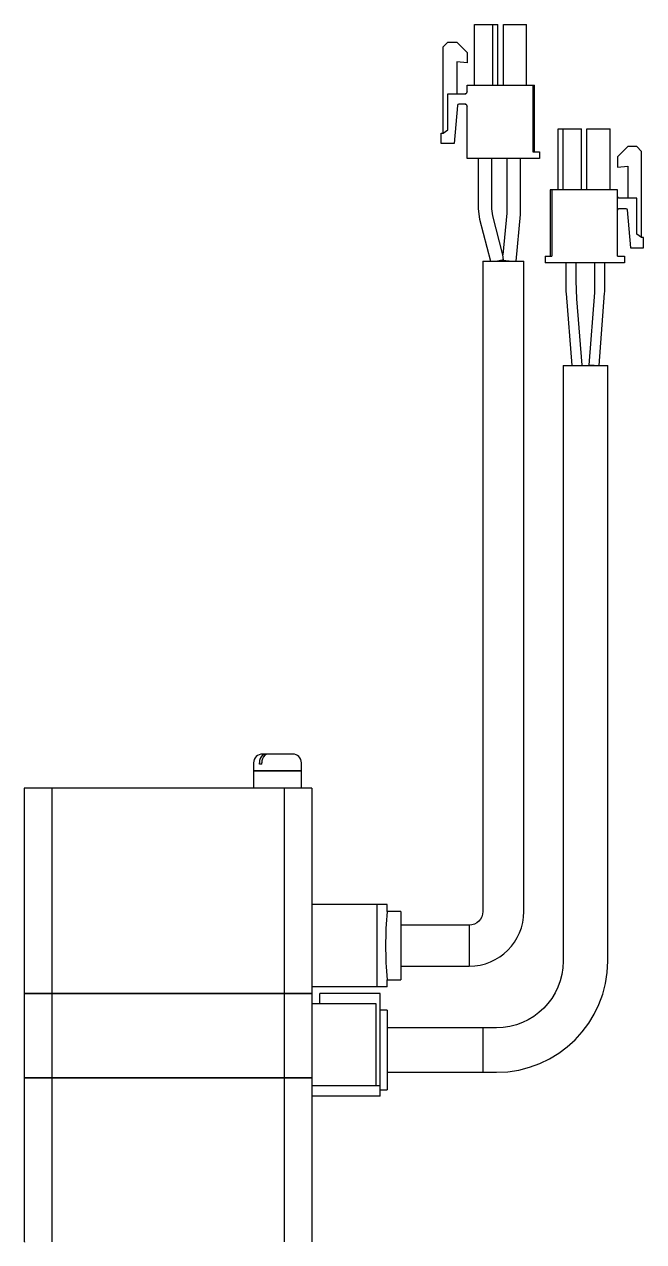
# Model space of a CAD drawing. Extents: x 0 to 1558, y -8 to 1234.
# Drawn here: x 677.6 to 768.1, y 668.5 to 846.4 of the extents above; entities that cross this region are included whole.
import ezdxf

# ---------------------------------------------------------------- set-up
doc = ezdxf.new("R2010")
doc.units = 0
doc.header["$LTSCALE"] = 0.5
doc.layers.add('MSM_CONTINUOUS', color=7, linetype='CONTINUOUS')

msp = doc.modelspace()

# ---------------------------------------------------------------- linework, layer by layer
at = {"layer": 'MSM_CONTINUOUS'}
for p, q in [((743.41, 837.49), (743.41, 846.39)), ((743.41, 846.39), (746.81, 846.39)), ((743.41, 837.49), (743.41, 846.39)), ((746.06, 837.49), (746.06, 846.39)), ((746.81, 837.49), (746.81, 846.39)), ((747.61, 837.49), (747.61, 846.39)), ((747.61, 846.39), (751.01, 846.39)), ((747.61, 837.49), (747.61, 846.39)), ((751.01, 837.49), (751.01, 846.39)), ((738.81, 843.09), (739.51, 843.79)), ((738.81, 843.09), (739.51, 843.79)), ((738.81, 830.49), (738.81, 843.09)), ((738.81, 830.49), (738.81, 843.09)), ((739.51, 843.79), (740.81, 843.79)), ((740.81, 843.79), (742.31, 842.29)), ((742.31, 842.29), (742.31, 840.79)), ((742.31, 840.79), (740.81, 840.93)), ((740.81, 840.93), (740.81, 836.24)), ((742.31, 840.79), (740.81, 840.93)), ((739.51, 830.99), (739.51, 836.24)), ((739.51, 836.24), (742.01, 836.24)), ((739.51, 830.99), (739.51, 836.24)), ((742.31, 836.54), (742.31, 837.49)), ((742.31, 837.49), (752.16, 837.49)), ((742.31, 836.54), (742.31, 837.49)), ((742.31, 836.54), (742.31, 836.54)), ((751.91, 837.49), (751.91, 827.79)), ((752.16, 827.79), (752.16, 837.49)), ((740.91, 834.56), (740.43, 828.99)), ((742.01, 834.74), (741.11, 834.74)), ((742.31, 834.45), (742.31, 834.44)), ((742.31, 826.79), (742.31, 834.44)), ((742.31, 826.79), (742.31, 834.44)), ((738.81, 830.49), (739.51, 830.99)), ((738.81, 830.49), (739.51, 830.99)), ((755.61, 822.24), (755.61, 831.14)), ((755.61, 831.14), (759.01, 831.14)), ((756.36, 822.24), (756.36, 831.14)), ((759.01, 822.24), (759.01, 831.14)), ((759.81, 822.24), (759.81, 831.14)), ((759.81, 831.14), (763.21, 831.14)), ((763.21, 822.24), (763.21, 831.14)), ((738.51, 828.99), (738.51, 830.49)), ((738.51, 830.49), (738.81, 830.49)), ((738.51, 828.99), (738.51, 830.49)), ((740.43, 828.99), (738.51, 828.99)), ((751.91, 827.79), (752.91, 827.79)), ((752.91, 827.79), (752.91, 826.79)), ((765.81, 828.54), (764.31, 827.04)), ((764.31, 827.04), (764.31, 825.54)), ((767.11, 828.54), (765.81, 828.54)), ((767.81, 827.84), (767.11, 828.54)), ((767.81, 815.24), (767.81, 827.84)), ((752.91, 826.79), (742.31, 826.79)), ((743.94, 826.79), (743.94, 819.44)), ((745.94, 819.44), (745.94, 826.79)), ((748.14, 826.79), (748.14, 818.89)), ((750.14, 818.89), (750.14, 826.79)), ((764.31, 825.54), (765.81, 825.68)), ((765.81, 825.68), (765.81, 820.99)), ((764.31, 822.24), (754.46, 822.24)), ((754.46, 822.24), (754.46, 812.54)), ((754.71, 822.24), (754.71, 812.54)), ((764.31, 812.54), (764.31, 822.24)), ((767.11, 820.99), (764.61, 820.99)), ((767.11, 815.74), (767.11, 820.99)), ((743.94, 819.44), (744.13, 817.92)), ((746.07, 818.43), (745.94, 819.44)), ((747.55, 812.74), (746.07, 818.43)), ((748.13, 818.79), (747.55, 812.74)), ((748.14, 818.89), (748.13, 818.79)), ((749.47, 811.79), (750.12, 818.6)), ((750.12, 818.6), (750.14, 818.89)), ((764.61, 819.49), (765.51, 819.49)), ((765.71, 819.31), (766.2, 813.74)), ((744.13, 817.92), (745.73, 811.79)), ((767.81, 815.24), (767.11, 815.74)), ((768.11, 815.24), (767.81, 815.24)), ((768.11, 813.74), (768.11, 815.24)), ((766.2, 813.74), (768.11, 813.74)), ((744.61, 811.79), (750.61, 811.79)), ((744.61, 811.79), (744.61, 716.79)), ((747.61, 812.01), (746.76, 811.79)), ((747.48, 811.98), (747.47, 811.89)), ((748.46, 811.79), (747.47, 811.89)), ((747.61, 812.01), (747.55, 812.74)), ((750.61, 716.79), (750.61, 811.79)), ((753.71, 812.54), (753.71, 811.54)), ((753.71, 812.54), (754.71, 812.54)), ((765.31, 811.54), (753.71, 811.54)), ((756.74, 811.54), (756.74, 807.94)), ((758.24, 808.92), (758.24, 811.54)), ((760.94, 811.54), (760.94, 807.92)), ((762.44, 807.92), (762.44, 811.54)), ((764.31, 812.54), (765.31, 812.54)), ((765.31, 812.54), (765.31, 811.54)), ((758.34, 806.28), (758.24, 808.92)), ((756.77, 807.09), (757.61, 796.54)), ((759.11, 796.6), (758.34, 806.28)), ((760.91, 807.23), (760.12, 796.6)), ((761.62, 796.54), (762.41, 807.11)), ((756.36, 796.54), (762.86, 796.54)), ((756.36, 796.54), (756.36, 709.54)), ((760.86, 796.54), (760.12, 796.6)), ((760.12, 796.6), (760.14, 796.54)), ((762.86, 709.54), (762.86, 796.54)), ((711.11, 738.49), (711.11, 737.34)), ((711.97, 738.29), (711.97, 738.49)), ((712.32, 738.29), (711.97, 738.29)), ((712.32, 738.29), (712.32, 738.49)), ((716.81, 739.79), (712.41, 739.79)), ((718.11, 737.34), (718.11, 738.49)), ((718.11, 737.34), (711.11, 737.34)), ((718.11, 737.29), (711.11, 737.29)), ((711.11, 737.29), (711.11, 734.79)), ((711.16, 737.34), (711.16, 737.29)), ((718.06, 737.29), (718.06, 737.34)), ((718.11, 734.79), (718.11, 737.29)), ((719.61, 734.79), (677.61, 734.79)), ((677.61, 734.79), (677.61, 704.84)), ((681.64, 734.79), (681.64, 704.84)), ((715.58, 734.79), (715.58, 704.84)), ((719.61, 734.79), (719.61, 704.84)), ((730.61, 717.79), (719.61, 717.79)), ((729.18, 705.79), (729.18, 717.79)), ((730.61, 716.79), (730.61, 717.79)), ((732.61, 716.79), (730.61, 716.79)), ((732.61, 716.79), (732.61, 706.79)), ((742.61, 714.79), (732.61, 714.79)), ((742.61, 714.79), (742.61, 708.79)), ((732.61, 708.79), (742.61, 708.79)), ((730.61, 705.79), (730.61, 706.79)), ((730.61, 706.79), (732.61, 706.79)), ((677.61, 704.84), (719.61, 704.84)), ((677.61, 704.79), (677.61, 692.54)), ((677.61, 704.79), (719.61, 704.79)), ((677.66, 704.84), (677.66, 704.79)), ((681.64, 704.79), (681.64, 692.54)), ((681.9, 704.84), (681.9, 704.79)), ((715.33, 704.84), (715.33, 704.79)), ((715.58, 704.79), (715.58, 692.54)), ((719.56, 704.84), (719.56, 704.79)), ((730.61, 705.79), (719.61, 705.79)), ((719.61, 704.79), (719.61, 668.54)), ((729.61, 704.79), (720.81, 704.79)), ((720.81, 703.29), (720.81, 704.79)), ((729.61, 689.79), (729.61, 704.79)), ((729.01, 703.29), (719.61, 703.29)), ((729.01, 691.29), (729.01, 703.29)), ((730.61, 702.36), (729.61, 702.36)), ((730.61, 702.36), (730.61, 690.72)), ((746.61, 699.79), (730.61, 699.79)), ((744.61, 699.79), (744.61, 693.29)), ((677.61, 692.54), (719.61, 692.54)), ((677.61, 692.49), (677.61, 668.54)), ((677.61, 692.49), (719.61, 692.49)), ((677.66, 692.54), (677.66, 692.49)), ((681.64, 692.49), (681.64, 668.54)), ((681.9, 692.54), (681.9, 692.49)), ((715.33, 692.54), (715.33, 692.49)), ((715.58, 692.49), (715.58, 668.54)), ((719.56, 692.54), (719.56, 692.49)), ((730.61, 693.29), (746.61, 693.29)), ((729.61, 691.29), (719.61, 691.29)), ((729.61, 690.72), (730.61, 690.72)), ((729.61, 689.79), (719.61, 689.79)), ((677.66, 668.54), (677.66, 668.49))]:
    msp.add_line(p, q, dxfattribs=at)
for centre, radius, start, end in [((742.01, 836.54), 0.3, 270, 360), ((741.11, 834.54), 0.2, 90, 175), ((742.01, 834.44), 0.3, 360, 90), ((742.01, 834.44), 0.3, 360, 90), ((767.49, 807.94), 10.75, 180, 184.548), ((751.69, 807.92), 10.75, 355.7108, 360), ((759.03, 796.6), 0.0773, 309.0479, 359.5838), ((712.41, 738.49), 1.3, 90, 180), ((713.37, 738.57), 1.41, 131.3743, 182.8178), ((713.7, 738.58), 1.39, 132.8199, 183.04), ((712.91, 739.04), 0.751, 91.7681, 128.8955), ((713.27, 739.04), 0.754, 95.8166, 131.8939), ((716.81, 738.49), 1.3, 0, 90), ((790.63, 711.78), 60.23, 175.2289, 179.9909), ((742.61, 716.79), 8, 270, 360), ((790.66, 711.81), 60.26, 180.0102, 184.77), ((746.61, 709.54), 16.25, 270, 360)]:
    msp.add_arc(centre, radius, start, end, dxfattribs=at)
at = {"layer": 'MSM_CONTINUOUS', "extrusion": (0, 0, -1)}
for centre, radius, start, end in [((-742.01, 836.54), 0.3, 180, 270), ((-742.01, 836.54), 0.3, 180, 270), ((-742.01, 834.44), 0.3, 90, 180), ((-742.01, 834.44), 0.3, 90, 180), ((-764.61, 821.29), 0.3, 270, 0), ((-764.61, 819.19), 0.3, 0, 90), ((-765.51, 819.29), 0.2, 90, 175), ((-751.69, 807.92), 9.25, 180, 184.2892), ((-742.61, 716.79), 2, 180, 270), ((-746.61, 709.54), 9.75, 180, 270)]:
    msp.add_arc(centre, radius, start, end, dxfattribs=at)

doc.saveas('drawing.dxf')
